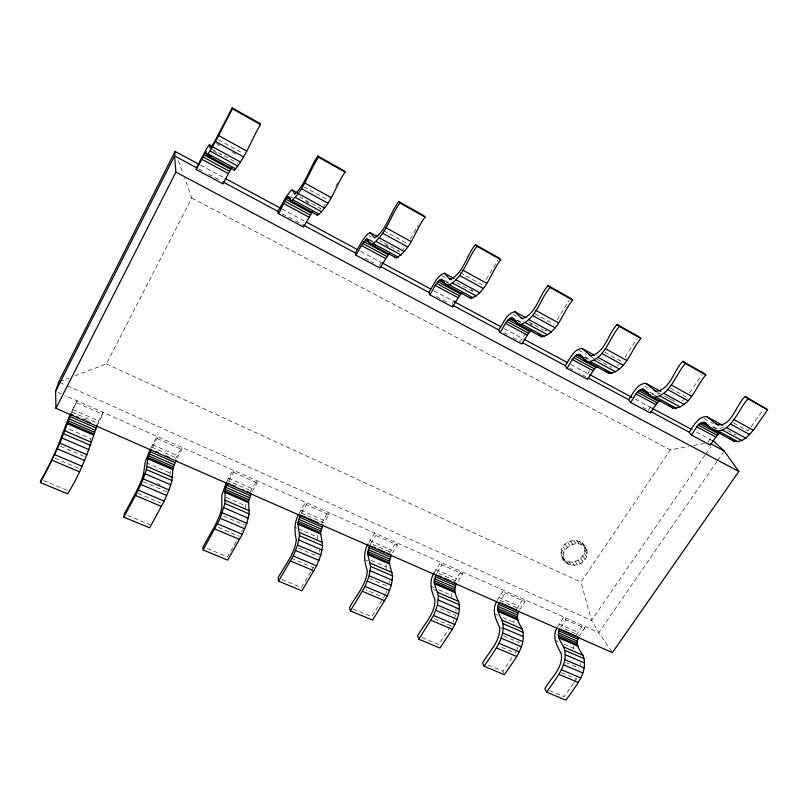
<?xml version="1.0" encoding="UTF-8"?>
<svg xmlns="http://www.w3.org/2000/svg" width="808" height="808" viewBox="0 0 808 808"><rect width="100%" height="100%" fill="white"/><g stroke="black" fill="none" stroke-linecap="round" stroke-linejoin="round"><path stroke-width="0.61" stroke-dasharray="4.04 3.03" d="M455.975 610.757L455.985 608.727M451.935 597.536L451.43 593.254M245.44 508.01L246.107 502.889M389.123 583.083L389.244 581.053M386.285 569.074L386.083 564.822M319.16 551.995L319.413 549.965M317.534 539.269L317.655 535.058M97 425.664L102.828 414.413L103.091 412.393L96.768 424.654M169.761 475.195L170.629 471.104M561.075 552.157C562.378 536.118 587.971 537.28 587.093 553.763C585.679 569.701 560.197 568.711 561.075 552.157L563.216 555.651L564.438 560.994M70.852 414.181L77.073 400.839L70.771 413.231M563.216 555.651C563.822 545.148 579.77 538.956 585.921 548.41M562.297 557.48C569.711 568.883 589.961 557.005 583.649 544.966M90.223 440.714L90.829 438.603L66.882 428.21M454.864 617.1L455.409 615.262L438.754 608.131M517.302 648.925L518.029 647.147M452.803 622.564L453.945 619.847M385.628 594.021L386.82 591.254M241.683 531.725L242.552 529.795M150.642 448.329L157.004 436.34L157.045 438.461L151.177 449.46M74.962 375.801L106.383 363.903L191.779 198.051L184.689 178.235M175.366 459.196L181.739 447.329L181.931 449.49L177.114 458.288L152.257 447.349M226.644 481.73L233.047 470.125L233.502 472.367L227.583 483.022M250.197 492.082L256.611 480.588L257.186 482.871L252.328 491.385L228.664 480.972M299.051 513.555L305.485 502.303L306.323 504.667L328.896 514.676L323.988 522.917L301.424 512.989L300.354 514.979M321.503 523.422L327.947 512.272L328.896 514.676M311.413 570.741L314.716 564.974M369.024 542.239L374.569 532.987L375.74 535.462L397.284 545.006L392.334 552.995L370.811 543.521L369.751 545.461M335.754 186.234L337.562 182.941M389.537 553.329L396.001 542.511L397.284 545.006M385.153 594.87L383.75 597.425L366.004 589.911M434.048 572.882L440.522 562.287L442.006 564.853L462.58 573.973L457.611 581.71L437.047 572.66L435.987 574.559M454.52 581.881L461.004 571.377L462.58 573.973M422.13 637.643L438.815 644.572L452.339 623.392M497.071 600.586L503.556 590.284L505.323 592.931L524.988 601.657L519.999 609.171L500.334 600.516L505.323 592.931M379.265 265.802L382.679 259.812M516.666 609.192L523.14 598.981L524.988 601.657M516.938 649.814L515.09 653.036L499.364 646.38M236.229 541.693L227.513 556.874L206.596 548.188M410.363 238.865L418.261 225.129M557.379 627.089L563.853 617.07L565.873 619.797L584.699 628.139L579.7 635.442L561.984 627.644M576.124 635.33L582.608 625.402L584.699 628.139M574.246 682.104L578.225 675.862M301.424 512.989L306.323 504.667M452.187 303.515L455.409 298.101M310.787 571.791L301.344 587.517L281.598 579.316M486.315 279.305L497.809 260.146M370.811 543.521L375.74 535.462M525.493 333.138L520.312 341.521L511.656 336.875M381.851 600.465L371.7 616.716L353.046 608.98M557.116 319.806L569.297 300.293M437.047 572.66L442.006 564.853M589.729 370.609L585.83 376.69L579.316 373.195M625.028 357.237L637.148 338.532M648.309 410.232L651.571 405.323M503.667 672.933L502.909 671.175L513.06 656.056M689.628 392.89L701.758 374.811M611.737 651.591L598.799 632.593L591.567 620.463L580.942 582.154L670.357 449.874L688.638 446.45M560.883 627.16L565.873 619.797M707.98 442.259L711.232 437.502M704.96 455.187L591.567 620.463L66.731 385.588M705.667 454.147L710.666 446.864M717.029 461.348L598.799 632.593L64.65 395.314M717.746 460.308L723.483 452.005M573.529 683.144L564.186 696.617L549.42 690.486M751.198 426.816L763.217 409.464M323.735 206.121L325.109 204.343M749.238 429.371L747.986 430.906L732.927 422.624M402.808 249.359L404.303 247.723M617.484 365.63L619.261 364.327M681.912 400.889L683.76 399.677M59.832 381.538L69.145 378.013M723.463 426.917L718.15 429.341L711.505 425.725M693.516 445.541L704.485 443.491M544.663 330.684L546.622 330.472M43.551 480.518L67.195 490.325M127.614 515.403L149.934 524.665M488.325 665.125L502.909 671.175M55.015 458.227L78.709 468.256M138.148 493.425L160.509 502.899M218.241 527.341L239.35 536.28M291.143 558.207L313.302 567.59M434.229 618.797L450.935 625.867M561.621 672.741L576.397 678.993M157.065 483.497L160.408 484.921M60.651 446.359L85.406 456.954M143.531 481.821L166.943 491.84M223.533 516.049L244.43 524.988M298.445 548.097L318.16 556.54M369.609 578.548L388.406 586.588M503.707 635.926L519.382 642.633M565.792 662.489L579.397 668.307M499.596 627.493L501.829 628.452M146.298 462.701L170.104 473.034M226.321 497.445L245.531 505.798M294.779 527.18L297.041 528.169M298.172 528.654L317.403 537.007M371.185 560.368L385.951 566.782M430.785 586.255L434.229 587.749M438.815 589.739L451.409 595.213M494.264 613.817L497.546 615.252M503.031 617.625L513.979 622.382L514.676 624.736M554.975 640.188L558.308 641.643M563.863 644.047L573.852 648.39L574.69 650.763M364.64 559.692L368.054 561.166M433.553 589.567L435.845 590.567M72.639 409.484L98.637 420.948M152.5 444.703L177.225 455.601M228.492 478.205L252.035 488.587M300.889 510.131L323.331 520.019M369.933 540.572L391.355 550.016M435.855 569.64L456.328 578.659M498.869 597.425L518.453 606.05M559.156 623.998L577.902 632.27M71.942 412.009L98.091 423.513M83.204 418.696L86.597 420.18M57.873 392.304L63.519 394.819M76.659 402.798L102.828 414.413M157.045 438.461L181.931 449.49M233.502 472.367L257.186 482.871M59.822 382.497L65.579 385.073M106.383 363.903L580.942 582.154M320.019 208.151L320.756 208.535L299.455 196.94M191.779 198.051L670.357 449.874M398.334 250.874L399.344 251.409L380.023 240.865M200.657 165.196L223.998 177.76M281.8 208.878L305.151 221.442M360.732 251.369L380.74 262.135M434.098 290.86L452.995 301.041M504.131 328.563L523.029 338.734M570.832 364.469L588.618 374.043M635.3 399.182L651.975 408.161M696.445 432.098L710.899 439.875M198.707 168.882L202.03 170.67M208.666 174.235L220.847 180.77M282.396 213.807L294.445 220.271M295.536 220.857L302.111 224.392M365.125 258.217L373.821 262.883M436.381 296.465L441.794 299.374M442.875 299.95L447.208 302.283M504.081 332.805L507.323 334.552M569.549 367.953L572.801 369.7M642.845 407.303L646.127 409.06M290.577 196.758L292.779 197.96M369.195 239.522L372.468 241.299M444.986 280.75L448.238 282.527M517.17 320.019L521.503 322.382M584.942 356.884L590.385 359.843M649.642 392.082L656.217 395.647M370.246 240.774L372.963 242.259M446.279 282.113L448.905 283.547M517.009 320.574L521.695 323.119M584.325 357.176L590.012 360.267M651.793 393.86L655.197 395.708M712.555 426.897L716.807 429.21M212.08 149.268L237.764 163.267M456.712 282.719L473.882 292.072L471.236 289.719M528.765 322.008L543.602 330.108M597.152 359.318L611.969 367.398M658.348 392.718L660.469 393.87M664.378 395.991L667.883 397.91M668.63 398.314L674.993 401.788M727.533 430.442L736.078 435.108M213.605 151.167L220.018 154.661M305.676 201.364L308.979 203.162M369.074 235.926L371.256 237.118M385.456 244.854L388.729 246.642M441.774 275.558L445.036 277.336M513.019 314.403L517.362 316.766M530.401 323.877L532.573 325.058M578.72 350.218L586.345 354.379M591.789 357.348L593.971 358.53M644.562 386.113L648.955 388.507M656.631 392.688L658.823 393.89M704.101 418.574L713.525 423.705M216.382 143.481L220.665 145.834M232.431 152.278L235.633 154.035M218.453 139.804L243.087 153.348M303.899 186.779L326.937 199.445M383.568 230.573L407.414 243.683M460.085 272.629L482.649 285.042M534.805 313.716L554.046 324.291M604.828 352.207L621.908 361.59M670.438 388.274L686.477 397.092M672.549 399.819L674.236 401.384M581.932 542.845L584.194 546.279M584.628 547.511L586.901 550.965M579.599 541.289L581.861 544.723M584.81 550.298L587.093 553.763M576.811 540.411L579.053 543.845M584.194 553.147L586.467 556.621M573.761 540.279L575.983 543.703M582.81 555.854L585.073 559.348M570.64 540.885L572.852 544.319M580.77 558.247L583.012 561.752M567.691 542.208L569.882 545.653M578.195 560.156L580.427 563.681M565.095 544.138L567.266 547.592M575.266 561.469L577.478 564.994M563.045 546.562L565.206 550.026M572.175 562.075L574.377 565.61M561.671 549.299L563.822 552.773M569.145 561.954L571.327 565.489M566.368 561.106L568.529 564.63M561.287 554.945L563.428 558.449M564.024 559.57L566.186 563.095M178.427 160.752L183.012 173.579M580.639 663.328L580.831 665.358M573.67 646.43L573.852 648.39M513.898 620.423L513.979 622.382"/><path stroke-width="1.21" d="M434.048 572.882C428.735 581.457 431.24 591.153 434.987 599.688C435.209 613.726 423.958 624.332 417.675 635.805L418.796 639.249L440.037 648.036C448.339 634.23 462.681 619.039 458.621 601.405C455.682 595.95 452.965 589.406 456.56 583.588L453.126 582.083M418.796 639.249L433.633 615.514L437.431 605.02L438.38 595.708L434.108 582.315L435.987 574.559M226.22 482.669L221.796 495.486L221.826 507.979L220.059 514.565L214.898 525.927L203.101 546.743L203.141 549.955L227.674 560.116L242.299 534.29L246.834 523.301L249.157 513.938L248.551 501.384L251.258 493.415M150.197 449.288L145.167 462.206L143.511 474.286L141.299 480.871L135.916 492.476L124.27 514.019L123.856 517.13L149.672 527.816L164.165 501.122L169.013 489.941L171.953 480.578L172.983 468.418L176.043 460.378M368.105 543.905C363.034 552.248 364.246 561.823 367.307 570.569C366.59 584.74 355.894 595.658 349.551 607.525L350.349 610.899L372.599 620.12L387.406 595.89L391.375 585.275L392.627 575.942L389.204 562.732L391.274 554.914M203.141 549.955L220.241 518.322L224.866 503.445L225.139 489.325L227.583 483.022L229.836 484.012M196.203 169.508L206.08 151.51L206.414 154.853L234.431 170.084C245.935 156.873 251.45 139.39 260.499 124.573L260.105 123.543L232.179 107.828L214.251 142.309L210.221 148.238L209.353 144.794L207.191 147.672L196.496 167.7L196.203 169.508L222.917 183.83L223.059 181.952L278.013 211.454L278.184 213.463L303.515 227.048L312.524 211.625M350.349 610.899L365.125 586.426L369.175 575.761L370.589 566.418L367.579 553.298L369.751 545.461M556.914 628.22C551.692 637.108 557.257 646.148 561.348 654.056C563.186 667.761 551.056 677.892 544.875 688.598L546.562 692.143L565.964 700.172C574.528 687.527 589.385 672.044 582.871 655.237C579.508 649.975 574.852 643.501 578.669 637.219M546.562 692.143C555.076 679.316 569.893 663.883 563.731 646.935C560.419 641.663 556.045 635.159 559.843 628.947L577.558 636.734M123.856 517.13L138.309 490.153L143.268 478.902L146.41 469.539L147.995 457.52L151.177 449.46M199.546 164.59L175.083 151.429L174.568 155.924L175.902 172.104L55.974 408.303L612.413 652.591L738.835 471.488L724.2 450.965L714.232 441.673L712.01 440.471M298.647 514.474C294.011 522.382 294.425 531.432 296.334 540.037C294.597 554.288 284.527 565.6 278.104 577.871L278.538 581.174L301.899 590.84L316.625 565.842L320.857 555.045L322.624 545.693L320.544 532.785L322.917 524.897M496.597 601.738C491.476 610.333 495.849 619.453 499.596 627.493C500.667 641.37 488.941 651.713 482.719 662.792L484.133 666.297L504.424 674.69C512.838 661.479 527.513 646.158 522.14 628.927C518.948 623.584 515.231 617.039 518.958 610.989M484.133 666.297C492.506 652.894 507.091 637.623 502.132 620.251C499.001 614.878 495.607 608.333 499.294 602.354L516.777 610.03M278.538 581.174L293.233 555.914L297.566 545.057L299.505 535.704L297.879 522.897L300.354 514.979L318.402 522.907M70.306 414.201C60.893 436.118 54.601 459.308 41.299 479.578L40.4 482.578L67.579 493.829C81.184 472.68 89.082 449.096 97 425.664M40.4 482.578L59.984 443.198L70.852 414.181L73.134 415.181M55.974 408.303L55.621 391.304L58.671 381.982L175.083 151.429M55.621 391.304L174.568 155.924L196.496 167.7M206.414 154.853L208.09 153.803L210.04 150.965L215.504 141.511L232.401 108.767L232.179 107.828M222.917 183.83L231.654 167.721M278.013 211.454L285.214 198.263L290.729 190.627L292.476 190.193L294.688 194.324C305.576 184.052 309.514 168.175 317.796 156.005L344.198 170.852L345.087 172.144C335.482 185.8 331.068 204.596 317.514 215.17L290.526 200.505C287.587 187.456 280.538 214.019 278.184 213.463M290.526 200.505L291.425 201.01C304.394 189.597 309.08 171.225 318.544 157.217L317.796 156.005M355.944 255.156L355.348 252.965L362.641 240.269L366.893 234.734L370.054 232.613L374.649 237.936C386.86 229.735 390.072 212.767 398.758 201.556L423.735 215.615L425.079 217.13C415.171 229.785 411.211 249.834 396.193 257.873L370.175 243.733L366.953 238.976L362.661 243.39L355.944 255.156L379.982 268.044L389.234 253.278M370.175 243.733L371.468 244.45C386.083 235.623 390.123 215.958 399.96 203.01L398.758 201.556M462.085 292.829L459.429 295.779L452.621 307L429.775 294.748L428.806 292.395C433.472 286.032 436.158 276.073 444.279 273.175L449.278 278.669L451.399 279.821M429.775 294.748C433.654 290.022 435.159 281.972 441.249 279.376L444.531 281.164M441.249 279.376L445.703 284.719L470.801 298.364C486.84 292.637 490.82 271.579 500.839 259.742L499.091 258.015L475.417 244.693C466.509 255.076 463.62 273.013 450.45 279.285L449.278 278.669M445.703 284.719L447.349 285.628C463.105 279.194 467.034 258.429 477.033 246.349L475.417 244.693M531.361 330.452L528.573 333.219L521.726 344.046L499.98 332.391L498.667 329.906C503.313 323.756 506.313 313.524 514.817 311.726L521.009 317.796L523.119 318.948M499.98 332.391C503.879 327.927 505.454 319.544 511.858 317.776L514.827 319.382M512.636 318.19L517.413 323.634L541.663 336.815C558.368 333.118 562.691 311.373 572.69 300.142L570.579 298.233L548.107 285.588C539.118 295.294 536.229 314.009 522.402 318.544L521.009 317.796M517.413 323.634L519.382 324.725C535.906 320.412 540.087 298.849 550.096 287.446L548.107 285.588M597.324 366.266L594.425 368.872L587.547 379.336L566.822 368.226L565.206 365.62C569.781 359.6 573.205 349.268 581.942 348.41L591.315 356.146M566.822 368.226C570.7 363.954 572.448 355.369 579.053 354.308L581.245 355.5M579.053 354.308L585.598 360.641L609.05 373.387C626.17 371.448 631.028 349.309 640.926 338.522L638.502 336.451L617.14 324.432C608.141 333.593 605.061 352.844 590.8 355.853L589.204 354.995M585.598 360.641L587.85 361.883C604.859 359.409 609.525 337.36 619.463 326.452L617.14 324.432M660.207 400.404L657.197 402.859L650.299 412.979L630.533 402.384L628.634 399.667C633.149 393.718 637.017 383.426 645.885 383.356L656.227 391.557M630.533 402.384C634.361 398.253 636.34 389.557 643.067 389.113L645.279 390.315M643.067 389.113L650.501 395.859L673.205 408.202C690.547 407.767 696.062 385.497 705.818 375.013L703.101 372.801L682.78 361.368C673.842 370.104 670.428 389.688 655.884 391.355L654.116 390.405M650.501 395.859L653.005 397.243C670.297 396.354 675.599 374.104 685.396 363.539L682.78 361.368M718.11 431.846L720.211 432.987L717.12 435.3L710.202 445.097L691.335 434.987L689.184 432.169C693.617 426.23 697.96 416.1 706.889 416.686L718.11 425.311M691.335 434.987C695.102 430.937 697.344 422.231 704.132 422.311L706.232 423.463M704.132 422.311L712.363 429.432L734.361 441.39L737.825 441.623L741.744 440.532L745.824 438.148L753.369 430.27L767.6 409.767L745.269 396.526C736.825 402.717 731.089 429.452 715.979 424.149M712.363 429.432C730.2 437.219 739.057 407.171 748.158 398.829L767.6 409.767M51.914 460.156L79.164 471.66M135.562 495.486L161.428 506.414M214.999 529.048L239.582 539.431M290.526 560.954L313.918 570.832M362.428 591.325L384.719 600.738M430.967 620.281L452.228 629.26M496.365 647.905L516.666 656.48M558.833 674.296L578.235 682.487M54.671 454.651L81.911 466.216M138.309 490.153L164.165 501.122M217.726 523.867L242.299 534.29M293.233 555.914L316.625 565.842M365.125 586.426L387.406 595.89M433.633 615.514L454.884 624.534M499.011 643.269L519.302 651.884M561.459 669.771L580.851 678.013M57.429 448.854L84.628 460.459M140.935 484.487L166.751 495.496M220.241 518.322L244.773 528.785M295.637 550.49L318.988 560.449M367.428 581.114L389.668 590.608M435.845 610.303L457.065 619.362M501.132 638.158L521.392 646.804M563.499 664.772L582.871 673.034M59.984 443.198L87.112 454.823M143.268 478.902L169.013 489.941M222.362 512.807L246.834 523.301M297.566 545.057L320.857 555.045M369.175 575.761L391.375 585.275M437.431 605.02L458.611 614.1M502.566 632.947L522.786 641.623M564.802 659.631L584.123 667.913M62.165 438.077L89.193 449.713M145.137 473.801L170.791 484.851M223.937 507.737L248.329 518.241M298.889 540.007L322.099 550.006M370.256 570.741L392.375 580.265M438.3 600.041L459.399 609.131M503.233 628.008L523.392 636.684M565.277 654.722L584.558 663.025M64.832 430.805L91.587 442.4M147.006 466.408L172.427 477.417M225.089 500.233L249.268 510.707M299.394 532.422L322.412 542.4M370.175 563.085L392.122 572.599M437.673 592.335L458.621 601.405M502.132 620.251L522.14 628.927M563.731 646.935L582.871 655.237M63.822 433.846L90.718 445.471M146.41 469.539L171.953 480.578M224.866 503.445L249.157 513.938M299.505 535.704L322.624 545.693M370.589 566.418L392.627 575.942M438.38 595.708L459.409 604.798M503.081 623.675L523.17 632.351M564.913 650.389L584.123 658.692M67.922 420.655L94.152 432.108M148.5 455.853L173.437 466.741M225.139 489.325L248.884 499.697M298.132 521.21L320.756 531.088M367.721 551.601L389.305 561.035M434.138 580.619L454.763 589.628M497.607 608.343L517.332 616.959M558.318 634.856L577.195 643.097M67.276 422.311L93.556 433.775M147.995 457.52L172.983 468.418M224.776 491.011L248.551 501.384M297.879 522.897L320.544 532.785M367.579 553.298L389.204 562.732M434.108 582.315L454.752 591.325M497.667 610.04L517.413 618.655M558.459 636.563L577.356 644.804M66.872 423.513L93.213 434.987M147.763 458.752L172.791 469.66M224.685 492.274L248.511 502.657M297.92 524.19L320.625 534.088M367.741 554.621L389.406 564.055M434.381 583.659L455.066 592.668M498.041 611.393L517.817 620.019M558.924 637.926L577.841 646.178M76.538 416.686L78.81 417.675M82.224 419.18L84.497 420.18M86.769 421.17L90.183 422.675M155.702 451.45L157.954 452.44M165.872 455.914L169.256 457.399M232.088 485.002L235.471 486.487M242.238 489.456L244.491 490.446M246.743 491.436L250.127 492.92M372.013 546.46L375.417 547.945M377.679 548.945L384.477 551.935M386.749 552.925L390.143 554.419M438.279 575.559L441.703 577.063M443.986 578.063L450.844 581.073M69.781 416.453L95.94 427.917M150.147 451.682L175.023 462.59M226.594 485.194L250.278 495.577M299.414 517.11L321.988 527.008M368.842 547.551L390.385 556.995M435.118 576.599L455.692 585.618M498.455 604.364L518.13 612.989M559.035 630.917L577.871 639.178M68.781 418.655L94.97 430.119M149.227 453.864L174.134 464.751M225.765 487.345L249.47 497.718M298.647 519.231L321.251 529.119M368.145 549.642L389.709 559.075M434.492 578.669L455.086 587.679M497.88 606.404L517.575 615.019M558.52 632.937L577.366 641.178M175.902 172.104L738.835 471.488M225.109 178.356L280.689 208.282M306.262 222.048L357.399 249.571M381.851 262.741L430.765 289.072M454.106 301.636L500.798 326.765M524.139 339.34L567.489 362.671M589.729 374.639L631.967 397.385M651.975 408.161L692.001 429.704M303.202 224.977L355.348 252.965M380.366 266.398L428.806 292.395M452.631 305.192L498.667 329.906M522.503 342.693L565.206 365.62M588.022 377.871L628.634 399.667M650.521 411.424L689.184 432.169M710.141 443.42L724.2 450.965M201.535 159.095L228.27 173.548M283.588 203.444L308.929 217.14M361.388 245.491L385.446 258.489M435.26 285.416L458.126 297.768M505.495 323.372L527.25 335.128M572.357 359.51L593.082 370.71M636.078 393.951L655.844 404.636M696.88 426.806L715.747 437.007M203.858 154.782L230.644 169.306M286.032 199.334L311.403 213.1M363.933 241.582L388.012 254.641M437.896 281.689L460.772 294.102M508.202 319.816L529.977 331.623M575.124 356.106L595.87 367.357M638.906 390.698L658.682 401.424M699.758 423.685L718.635 433.926M202.737 156.803L229.492 171.286M284.83 201.253L310.181 214.978M362.661 243.39L386.719 256.419M436.562 283.406L459.429 295.779M506.818 321.443L528.573 333.219M573.7 357.651L594.425 368.872M637.431 392.163L657.197 402.859M698.243 425.079L717.12 435.3M210.04 150.965L237.885 166.125M295.405 197.455L321.736 211.797M376.174 241.441L401.101 255.015M452.692 283.113L476.336 295.991M525.291 322.644L547.743 334.876M594.264 360.206L615.615 371.842M659.873 395.94L680.205 407.01M722.362 429.977L741.744 440.532M366.953 238.976L369.145 240.178M288.022 196.839L290.234 198.041M366.155 239.299L368.347 240.491M440.32 279.608L443.602 281.386M510.818 317.918L516.272 320.877M577.902 354.379L583.376 357.348M641.825 389.113L648.43 392.708M702.798 422.251L708.06 425.109M208.09 153.803L235.815 168.862M293.082 199.98L319.301 214.221M373.508 243.683L398.344 257.176M449.733 285.093L473.286 297.889M522.059 324.392L544.44 336.552M590.8 361.742L612.08 373.306M656.207 397.273L676.468 408.282M718.504 431.129L737.825 441.623M209.131 155.479L211.272 156.651M287.123 197.829L290.436 199.627M365.125 240.188L370.599 243.157M372.791 244.349L374.983 245.541M439.178 280.396L447.905 285.133M509.565 318.615L519.372 323.937M576.558 354.995L586.396 360.328M588.588 361.519L590.769 362.701M640.401 389.658L650.299 395.031M701.304 422.725L716.009 430.704M209.353 144.794L211.837 146.117M291.86 189.88L297.394 192.91M370.054 232.613L377.75 236.815M444.279 273.175L454.187 278.558M514.817 311.726L526.018 317.817M581.942 348.41L594.456 355.217M645.885 383.356L660.863 391.506M706.889 416.686L722.655 425.311M212.565 146.773L240.511 162.044M298.243 193.587L324.654 208.02M379.275 237.865L404.283 251.53M456.025 279.8L479.74 292.759M528.836 319.584L551.349 331.886M598.001 357.378L619.403 369.074M663.772 393.314L684.144 404.454M726.412 427.543L745.824 438.148M215.504 141.511L243.511 156.883M301.384 188.638L327.866 203.162M382.598 233.189L407.666 246.945M459.52 275.397L483.275 288.426M532.462 315.413L555.025 327.785M601.748 353.429L623.18 365.186M667.63 389.567L688.032 400.768M730.351 423.988L749.794 434.654M218.645 135.552L246.692 151.015M304.626 182.941L331.129 197.556M385.921 227.755L411.009 241.582M462.903 270.185L486.689 283.285M535.916 310.424L558.48 322.857M605.242 348.632L626.695 360.449M671.155 384.962L691.567 396.213M733.916 419.544L753.369 430.27M734.361 441.39L729.715 438.189M673.205 408.202L668.953 405.202M609.05 373.387L605.02 370.387M541.663 336.815L537.916 333.815M469.054 297.384L470.801 298.364M394.779 257.075L396.193 257.873M232.401 108.767L260.499 124.573M318.544 157.217L345.087 172.144M399.96 203.01L425.079 217.13M477.033 246.349L500.839 259.742M550.096 287.446L572.69 300.142M619.463 326.452L640.926 338.522M685.396 363.539L705.818 375.013M316.484 214.595L317.514 215.17M233.835 169.741L234.431 170.084M745.269 396.526L748.158 398.829"/></g></svg>
